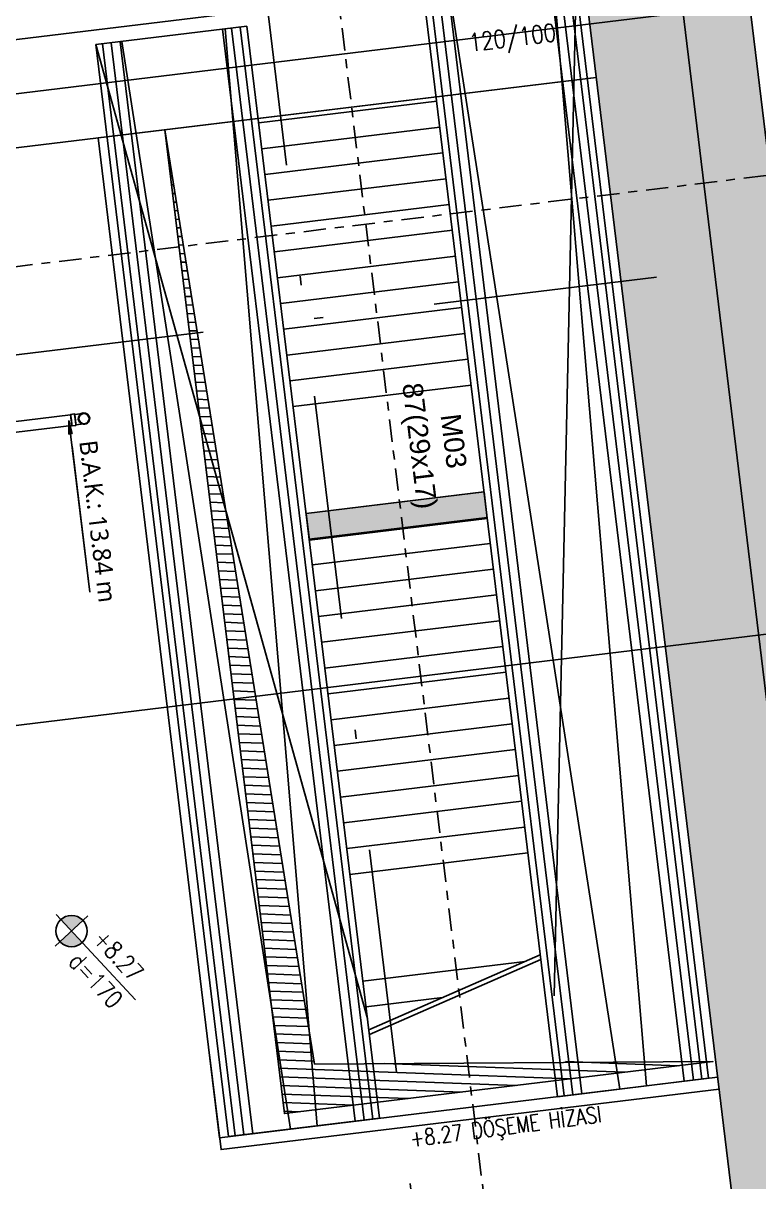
# Model space of a CAD drawing. Header units: millimetres. Extents: x 400382 to 401267, y 4543945 to 4544126.
# Drawn here: x 400470.74 to 400478.95, y 4544072.6 to 4544085.54 of the extents above; entities that cross this region are included whole.
import ezdxf
from ezdxf.enums import TextEntityAlignment as Align

# ---------------------------------------------------------------- set-up
doc = ezdxf.new("R2010")
doc.units = ezdxf.units.MM
for name, pattern in [('AKS', [3, 2.5, -0.25, 0, -0.25]), ('CENTER', [2, 1.25, -0.25, 0.25, -0.25]), ('CIZGI', [0.4, 0.25, -0.15]), ('CONTINU', [0]), ('DASHDOT2', [0.5, 0.25, -0.125, 0, -0.125]), ('HIDDEN', [0.375, 0.25, -0.125])]:
    doc.linetypes.add(name, pattern=pattern)
for name, color, linetype in [('aks prota', 2, 'AKS'), ('boşluk prota', 2, 'Continuous'), ('boşluk taraması prota', 252, 'Continuous'), ('kiriş boyutu prota', 6, 'Continuous'), ('kiriş prota', 6, 'Continuous'), ('kolon tarama prota', 252, 'Continuous'), ('merdiven prota', 2, 'Continuous'), ('perde prota', 1, 'Continuous'), ('PRT-AL-TUNEL_EKSENI', 14, 'DASHDOT2'), ('prt-s-taxis', 7, 'Continuous'), ('skesit prota', 7, 'Continuous'), ('st-s_level (kot)', 6, 'Continuous'), ('st-s_levelmark (kot işareti)', 4, 'Continuous'), ('st_s_not çizgisi', 4, 'CIZGI'), ('st_s_ölçü', 4, 'Continuous')]:
    doc.layers.add(name, color=color, linetype=linetype)
doc.styles.add('OLCU', font='romanstw.shx')
doc.styles.add('PRT-MI-a_Arial', font='Arial.ttf', dxfattribs={"height": 30})
doc.styles.add('Segoe UI Light_1', font='', dxfattribs={"height": 200})
doc.styles.add('TKIRIS', font='romanstw.shx')
doc.styles.add('tkolon', font='romanstw.shx')
doc.styles.get('Segoe UI Light_1').set_extended_font_data('Segoe UI Light')

# ---------------------------------------------------------------- blocks, each defined once
blk = doc.blocks.new('yürüyen mer 4')
at = {"color": 253}
blk.add_line((53984.2, 3429.1), (53984.2, 3599.1), dxfattribs=at)
blk.add_lwpolyline([(52756.3, 3429.1), (52756.3, 3599.1)], dxfattribs=at)
at = {"layer": 'st_s_ölçü', "color": 252, "ltscale": 0.1}
for points in [[(52756.3, 3599.1), (53984.2, 3599.1)], [(52756.3, 3591.6), (53984.2, 3591.6)], [(53984.2, 3581.8), (52756.3, 3581.8)], [(52756.3, 3571.6), (53984.2, 3571.6)], [(52756.3, 3529.1), (53984.2, 3569.8)], [(53984.2, 3453.6), (52756.3, 3499.1)], [(52756.3, 3456.6), (53984.2, 3456.6)], [(53984.2, 3446.3), (52756.3, 3446.3)], [(52756.3, 3436.6), (53984.2, 3436.6)], [(53984.2, 3429.1), (52756.3, 3429.1)]]:
    blk.add_lwpolyline(points, dxfattribs=at)
blk = doc.blocks.new('Stair_Anotation')
at = {"color": 0, "style": 'PRT-MI-a_Arial'}
blk.add_attdef('M.ADI', text='', height=0.2, dxfattribs=at).set_placement((0, 0), align=Align.BOTTOM_CENTER)
blk.add_attdef('BAS.SAYI-(EN-RIHT)', text='', height=0.2, dxfattribs=at).set_placement((0, -0.08), align=Align.TOP_CENTER)
blk = doc.blocks.new('+8.27 mekanik')
at = {"layer": 'kolon tarama prota'}
blk.add_hatch(color=256, dxfattribs=at).paths.add_polyline_path([(19225, 171739), (19375, 171720), (19375, 171759)], flags=0)
for p, q in [((19161, 171811), (19161, 171766)), ((19166, 171766), (19166, 170049)), ((19375, 171759), (19225, 171739)), ((19284, 170049), (19284, 171766)), ((19289, 171766), (19289, 171811)), ((19375, 171720), (19375, 171759)), ((19225, 171739), (19375, 171720)), ((19225, 171739), (21154, 171739)), ((21154, 171739), (19514, 171739))]:
    blk.add_line(p, q, dxfattribs=at)
at = {"layer": 'kolon tarama prota', "flags": 128}
for points in [[(19168, 171909), (19172, 171932), (19186, 171951), (19206, 171963), (19225, 171966)], [(19168, 171811), (19168, 171841), (19168, 171868), (19168, 171890), (19168, 171904), (19168, 171909), (19168, 171909)], [(19225, 171852), (19202, 171857), (19183, 171870), (19171, 171890), (19168, 171909)], [(19225, 171966), (19248, 171962), (19267, 171948), (19279, 171929), (19282, 171909)], [(19282, 171909), (19277, 171887), (19264, 171868), (19244, 171855), (19225, 171852)], [(19282, 171909), (19282, 171904), (19282, 171891), (19282, 171869), (19282, 171842), (19282, 171812), (19282, 171811)]]:
    blk.add_lwpolyline(points, dxfattribs=at)
at = {"layer": 'kolon tarama prota'}
for radius, start, end in [(63.8, 90.0005, 270.0005), (63.8, 90.0005, 270.0005), (57.2, 90.0005, 270.0005), (63.8, 270.0005, 90.0005), (63.8, 270.0005, 90.0005), (57.1, 270.0005, 90.0005)]:
    blk.add_arc((19225, 171909), radius, start, end, dxfattribs=at)
for centre, major_axis, ratio, start_param, end_param in [((19225, 171811), (-63.8, 0), 0.01, 4.712389, 7.853982), ((19225, 171766), (-63.8, 0), 0.01, 4.712389, 7.853982), ((19225, 171811), (-57.1, 0), 0.01, 4.712389, 7.853982), ((19225, 171766), (59, 0), 0.009999, 1.570796, 3.141593), ((19225, 171766), (59, 0), 0.009999, 3.141593, 4.712389), ((19225, 171811), (-57.1, 0), 0.01, 1.570796, 4.712389), ((19225, 171811), (-63.8, 0), 0.01, 1.570796, 4.712389), ((19225, 171766), (59, 0), 0.009999, 0, 1.570796), ((19225, 171766), (-63.8, 0), 0.01, 1.570796, 4.712389), ((19225, 171766), (59, 0), 0.009999, 4.712389, 6.283185)]:
    blk.add_ellipse(centre, major_axis=major_axis, ratio=ratio, start_param=start_param, end_param=end_param, dxfattribs=at)
at = {"layer": 'kolon tarama prota', "style": 'Segoe UI Light_1'}
blk.add_text('B.A.K.: 13.84 m', height=200, dxfattribs=at).set_placement((19471, 171825))
blk = doc.blocks.new('PLAN_KOT')
at = {"layer": 'st-s_levelmark (kot işareti)'}
h = blk.add_hatch(color=256, dxfattribs=at)
h.paths.add_polyline_path([(0, 17.5, 0.414214), (-17.5, 0), (0, 0)])
h.paths.add_polyline_path([(17.5, 0), (0, 0), (0, -17.5, 0.414214)])
for p, q in [((0, 25), (0, -25)), ((105, 0), (-25, 0))]:
    blk.add_line(p, q, dxfattribs=at)
blk.add_circle((0, 0), 17.5, dxfattribs=at)
at = {"layer": 'st-s_level (kot)', "color": 6, "style": 'OLCU', "width": 0.8}
for tag, p in [('KOT', (22.7, 9.8)), ('DÖŞEME_KALINLIĞI', (22.7, -27.6))]:
    blk.add_attdef(tag, p, '', height=20, dxfattribs=at)

msp = doc.modelspace()

# ---------------------------------------------------------------- hatches: boundary and pattern name
at = {"layer": 'boşluk taraması prota', "ltscale": 2}
h = msp.add_hatch(dxfattribs=at)
h.set_pattern_fill('ANSI31', color=256, scale=0.03, angle=-47.076006, style=0)
h.set_pattern_definition([(357.923994, (399689.16857, 4544258.52208), (0.003450452, 0.095187483), [])])
h.paths.add_polyline_path([(400473.98849, 4544073.91459), (400478.59023, 4544073.96423), (400473.65391, 4544073.36477), (400472.32026, 4544084.3469)])
at = {"layer": 'kolon tarama prota'}
h = msp.add_hatch(color=256, dxfattribs=at)
h.dxf.hatch_style = 1
h.paths.add_polyline_path([(400490.22528, 4543992.06815), (400477.13156, 4544099.89028), (400434.74303, 4544094.74269), (400434.92386, 4544093.25363), (400436.98868, 4544076.26376), (400429.44324, 4544069.24289), (400439.09693, 4544058.863), (400441.05928, 4544042.7301), (400490.53293, 4543989.53481)])
h.paths.add_polyline_path([(400442.73453, 4544043.86557), (400440.83383, 4544059.49168), (400431.84417, 4544069.15758), (400438.87121, 4544075.693), (400436.77095, 4544092.97426), (400475.58579, 4544097.68787), (400488.0372, 4543995.15502)], flags=16)
h.paths.add_polyline_path([(400459.89037, 4544037.23957), (400460.80569, 4544038.09085), (400459.37553, 4544039.62859), (400458.46021, 4544038.77731), (400457.45963, 4544039.85315), (400463.17124, 4544045.16517), (400466.0375, 4544042.08329), (400465.12218, 4544041.23201), (400466.55234, 4544039.69427), (400467.4673, 4544040.54594), (400473.97519, 4544033.5485), (400473.06008, 4544032.69669), (400474.24186, 4544031.42601), (400469.44572, 4544026.96542), (400467.88494, 4544028.64361), (400468.80026, 4544029.49489), (400467.3701, 4544031.03263), (400466.45478, 4544030.18135)], flags=0)
h.paths.add_polyline_path([(400460.31435, 4544037.2242), (400461.22967, 4544038.07548), (400459.3909, 4544040.05258), (400458.47558, 4544039.20129), (400457.88362, 4544039.83778), (400463.15587, 4544044.74118), (400465.61352, 4544042.09866), (400464.6982, 4544041.24738), (400466.53697, 4544039.27028), (400467.45229, 4544040.12157), (400473.55156, 4544033.56348), (400472.6361, 4544032.71206), (400473.81788, 4544031.44138), (400469.46109, 4544027.3894), (400468.30892, 4544028.62824), (400469.22424, 4544029.47952), (400467.38547, 4544031.45662), (400466.47015, 4544030.60533)], flags=0)
h.paths.add_polyline_path([(400473.93535, 4544079.75714), (400473.89918, 4544080.05494), (400475.8846, 4544080.29605), (400475.92076, 4544079.99824)], flags=0)
h = msp.add_hatch(color=256, dxfattribs=at)
h.dxf.hatch_style = 1
h.paths.add_polyline_path([(400475.91956, 4544080.00817), (400475.88339, 4544080.30598), (400473.89798, 4544080.06487), (400473.93414, 4544079.76706)])

# ---------------------------------------------------------------- linework, layer by layer
at = {"layer": 'aks prota', "ltscale": 10}
for p, q in [((400490.07415, 4543987.09137), (400475.9776, 4544103.17131)), ((400434.47543, 4544080.3555), (400480.83484, 4544085.98531)), ((400435.3193, 4544073.40655), (400481.67871, 4544079.03636))]:
    msp.add_line(p, q, dxfattribs=at)
at = {"layer": 'boşluk prota', "ltscale": 0.05}
msp.add_lwpolyline([(400473.98849, 4544073.91459), (400478.43741, 4544073.94567), (400473.65391, 4544073.36477), (400472.32026, 4544084.3469)], close=True, dxfattribs=at)
at = {"layer": 'kiriş prota'}
for points in [[(400468.45295, 4544085.08608), (400476.99023, 4544086.12283)], [(400468.59761, 4544083.89483), (400477.13489, 4544084.93158)], [(400477.13489, 4544084.93158), (400471.57573, 4544084.25649), (400472.93116, 4544073.09504), (400478.49032, 4544073.77014)], [(400472.8188, 4544074.02029), (400472.9473, 4544072.96208), (400478.50646, 4544073.63718)]]:
    msp.add_lwpolyline(points, dxfattribs=at)
at = {"layer": 'merdiven prota', "color": 4}
for p, q in [((400476.91074, 4544085.94785), (400476.66759, 4544074.67787)), ((400474.58115, 4544074.42449), (400471.54836, 4544085.29665))]:
    msp.add_line(p, q, dxfattribs=at)
at = {"layer": 'merdiven prota', "linetype": 'HIDDEN', "ltscale": 10}
for points in [[(400473.36875, 4544084.42285), (400475.35416, 4544084.66396)], [(400473.40371, 4544084.13497), (400475.38912, 4544084.37607)], [(400473.43867, 4544083.84708), (400475.42408, 4544084.08819)], [(400473.47363, 4544083.5592), (400475.45904, 4544083.8003)], [(400473.50859, 4544083.27131), (400475.49401, 4544083.51242)], [(400473.54355, 4544082.98343), (400475.52897, 4544083.22453)], [(400473.57851, 4544082.69554), (400475.56393, 4544082.93665)], [(400473.61347, 4544082.40766), (400475.59889, 4544082.64876)], [(400473.64843, 4544082.11977), (400475.63385, 4544082.36088)], [(400473.68339, 4544081.83189), (400475.66881, 4544082.07299)], [(400473.71835, 4544081.544), (400475.70377, 4544081.78511)], [(400473.75331, 4544081.25612), (400475.73873, 4544081.49722)], [(400473.89622, 4544080.06466), (400475.88163, 4544080.30576)], [(400473.93118, 4544079.77677), (400475.91659, 4544080.01788)], [(400473.96614, 4544079.48889), (400475.95155, 4544079.72999)], [(400474.0011, 4544079.201), (400475.98651, 4544079.44211)], [(400474.03606, 4544078.91312), (400476.02147, 4544079.15422)], [(400474.07102, 4544078.62523), (400476.05643, 4544078.86634)], [(400474.10598, 4544078.33735), (400476.09139, 4544078.57845)], [(400474.14094, 4544078.04946), (400476.12635, 4544078.29057)], [(400474.1759, 4544077.76158), (400476.16131, 4544078.00268)], [(400474.21086, 4544077.47369), (400476.19627, 4544077.7148)], [(400474.24582, 4544077.18581), (400476.23123, 4544077.42691)], [(400474.28078, 4544076.89792), (400476.26619, 4544077.13903)], [(400474.31574, 4544076.61004), (400476.30115, 4544076.85114)], [(400474.3507, 4544076.32215), (400476.33611, 4544076.56326)], [(400474.38566, 4544076.03427), (400476.37107, 4544076.27537)], [(400474.53032, 4544074.84302), (400476.34311, 4544075.06316)], [(400476.50944, 4544075.13595), (400474.59641, 4544074.29882)], [(400476.51574, 4544075.08412), (400474.6027, 4544074.247)], [(400474.56528, 4544074.55513), (400475.41909, 4544074.65882)]]:
    msp.add_lwpolyline(points, dxfattribs=at)
at = {"layer": 'perde prota'}
for points in [[(400429.44324, 4544069.24289), (400436.98868, 4544076.26376), (400434.74297, 4544094.74268), (400477.13156, 4544099.89028), (400490.53293, 4543989.53481), (400441.05928, 4544042.7301), (400439.09693, 4544058.863), (400429.44324, 4544069.24289)], [(400440.83383, 4544059.49168), (400442.73453, 4544043.86557), (400488.0372, 4543995.15502), (400475.58579, 4544097.68787), (400436.77095, 4544092.97426), (400438.87121, 4544075.693), (400431.84417, 4544069.15758), (400440.83383, 4544059.49168)]]:
    msp.add_lwpolyline(points, dxfattribs=at)
msp.add_lwpolyline([(400475.88339, 4544080.30598), (400475.91956, 4544080.00817), (400473.93414, 4544079.76706), (400473.89798, 4544080.06487)], close=True, dxfattribs=at)
at = {"layer": 'PRT-AL-TUNEL_EKSENI', "ltscale": 10}
for p, q in [((400484.74443, 4543992.82201), (400471.41115, 4544102.61677)), ((400434.82426, 4544077.48303), (400481.18367, 4544083.11283))]:
    msp.add_line(p, q, dxfattribs=at)
at = {"layer": 'skesit prota', "linetype": 'CENTER', "ltscale": 0.2}
for points in [[(400485.58366, 4544084.6312), (400436.7276, 4544078.6982), (400405.73295, 4544112.02441)], [(400471.97693, 4544104.59036), (400486.28628, 4543986.75803)]]:
    msp.add_lwpolyline(points, dxfattribs=at)

# ---------------------------------------------------------------- block references
at = {"layer": 'kolon tarama prota', "xscale": 0.001, "yscale": 0.001, "zscale": 0.001, "rotation": 276.9239939589975}
msp.add_blockref('+8.27 mekanik', (400298.44376, 4544079.48283), dxfattribs=at)
at = {"layer": 'prt-s-taxis'}
ref = msp.add_blockref('Stair_Anotation', (400475.36761, 4544080.84095), dxfattribs=dict(at, xscale=-1.125, yscale=1.125, zscale=1.125, rotation=276.9239939243599))
ref.add_attrib('M.ADI', 'M03', dxfattribs={"layer": '0', "color": 0, "height": 0.225, "rotation": 276.923994, "style": 'PRT-MI-a_Arial'}).set_placement((400475.36651, 4544080.84994), align=Align.BOTTOM_CENTER)
ref.add_attrib('BAS.SAYI-(EN-RIHT)', '87(29x17)', dxfattribs={"layer": '0', "color": 0, "height": 0.225, "rotation": 276.923994, "style": 'PRT-MI-a_Arial'}).set_placement((400475.27804, 4544080.83193), align=Align.TOP_CENTER)
at = {"layer": 'st-s_level (kot)', "linetype": 'CONTINU', "ltscale": 0.1, "xscale": 0.01, "yscale": 0.01, "zscale": 0.01, "rotation": 312.9239939589943}
msp.add_blockref('PLAN_KOT', (400471.27732, 4544075.40231), dxfattribs=at).add_auto_attribs({'KOT': '+8.27', 'DÖŞEME_KALINLIĞI': 'd=170'})
at = {"layer": 'st_s_ölçü', "linetype": 'CONTINU', "xscale": 0.01, "yscale": 0.01, "zscale": 0.01, "rotation": 96.92399395901766}
for p in [(400576.03072, 4543554.1766), (400572.35594, 4543553.73035)]:
    msp.add_blockref('yürüyen mer 4', p, dxfattribs=at)

# ---------------------------------------------------------------- texts
at = {"layer": 'kiriş boyutu prota', "ltscale": 0.05, "style": 'TKIRIS', "width": 0.8}
msp.add_text('120/100', height=0.2, rotation=6.923994, dxfattribs=at).set_placement((400476.68277, 4544085.43525), align=Align.MIDDLE_RIGHT)
at = {"layer": 'st_s_not çizgisi', "ltscale": 0.05, "style": 'tkolon', "width": 0.8}
msp.add_text('+8.27 DÖŞEME HİZASI', height=0.18, rotation=7.458884, dxfattribs=at).set_placement((400475.05629, 4544073.08033), align=Align.MIDDLE_LEFT)

doc.saveas('drawing.dxf')
